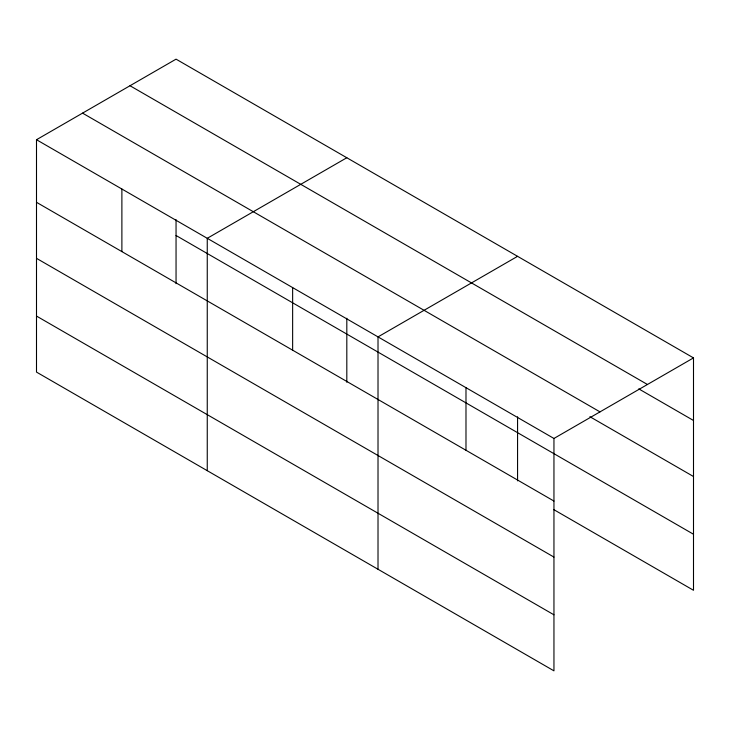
<?xml version="1.0" encoding="UTF-8"?>
<svg xmlns="http://www.w3.org/2000/svg" width="730" height="730" viewBox="0 0 730 730"><rect width="100%" height="100%" fill="white"/><g stroke="black" fill="none" stroke-linecap="round" stroke-linejoin="round"><path stroke-width="1.09" d="M553.732 509.586L693.5 590.278L693.5 357.901L176.049 59.157L36.5 139.722L36.5 372.099L553.951 670.843L553.951 438.465L36.5 139.722M346.814 157.744L207.256 238.309L207.256 470.686M517.57 256.33L378.012 336.895L378.012 569.272M553.951 438.465L693.5 357.901M130.004 85.738L647.446 384.491M638.768 388.88L693.5 420.48M82.554 113.132L599.996 411.884M589.895 416.702L693.5 476.517M176.049 235.498L693.5 534.241M36.5 202.31L553.951 501.054M36.5 258.338L553.951 557.081M36.5 316.072L553.951 614.815M517.57 416.821L517.57 480.86M465.986 387.685L465.986 450.264M346.814 318.234L346.814 382.274M292.639 287.602L292.639 350.19M176.049 219.648L176.049 283.687M121.883 189.015L121.883 251.604"/></g></svg>
